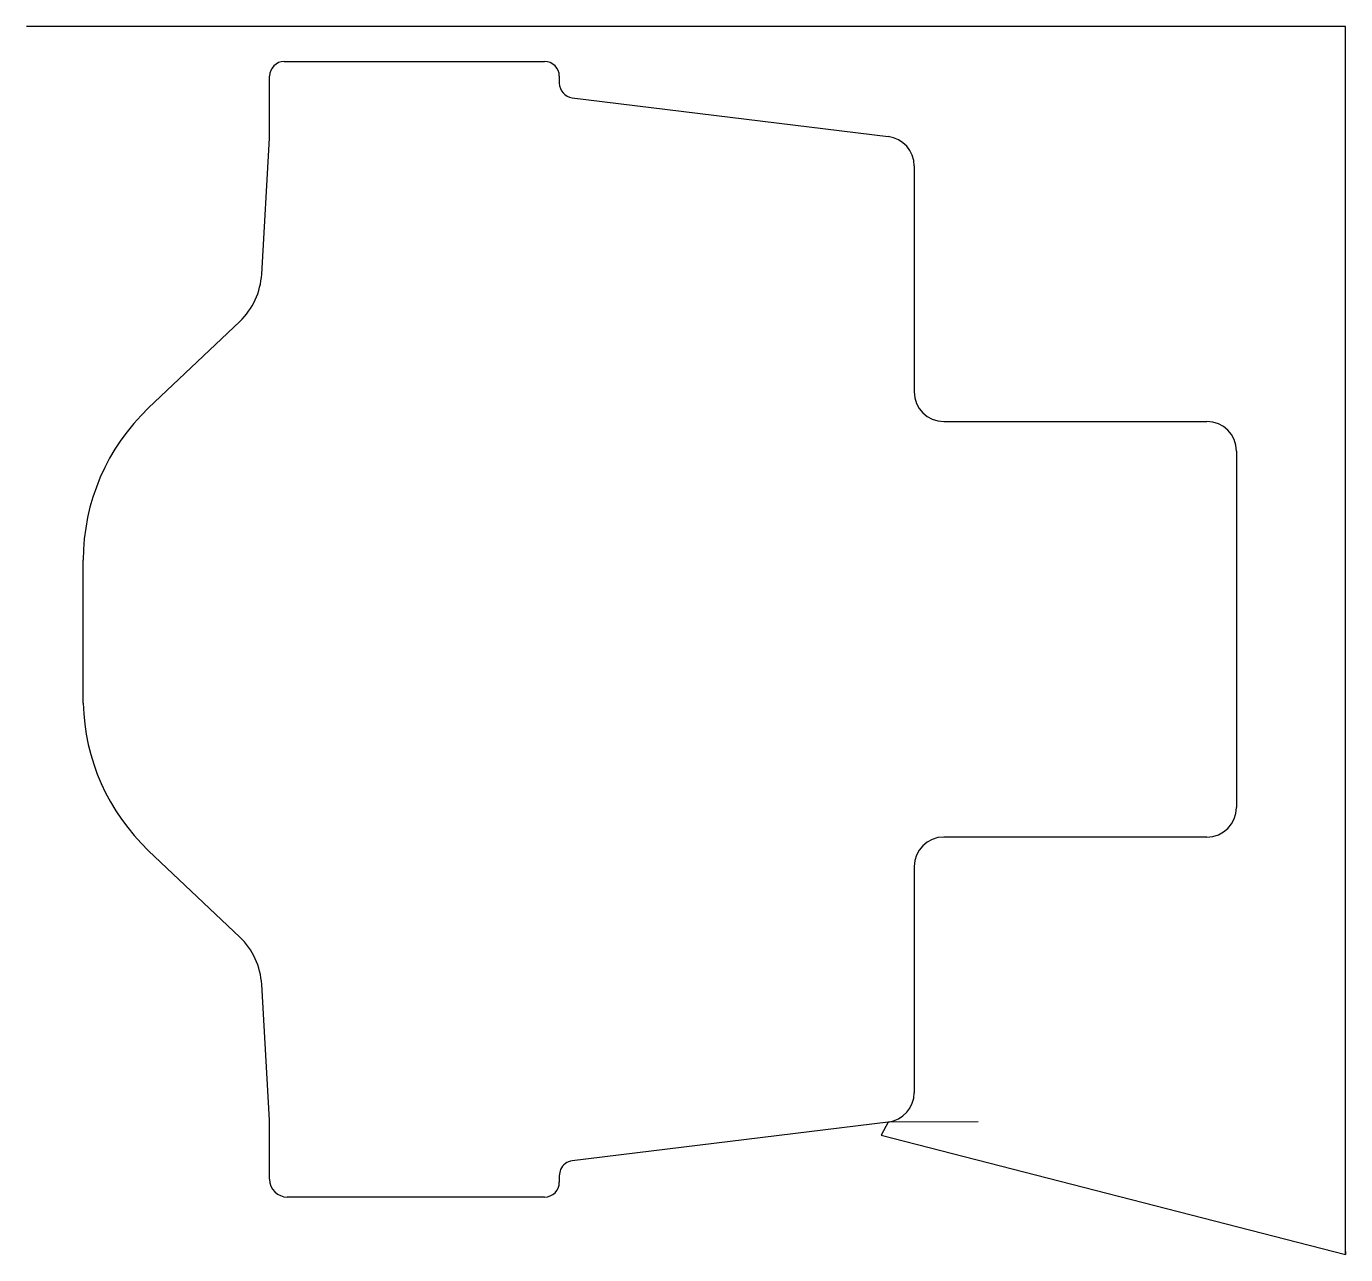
# Model space of a CAD drawing. Header units: metres. Extents: x 1903 to 2349, y 0 to 415.
import ezdxf

# ---------------------------------------------------------------- set-up
doc = ezdxf.new("R2010")
doc.units = ezdxf.units.M

msp = doc.modelspace()

# ---------------------------------------------------------------- linework, layer by layer
at = {"layer": 'TOOL_0'}
for p, q in [((1903.657, 415.339), (1902.657, 415.339)), ((2348.757, 415.339), (1903.657, 415.339)), ((2348.757, 0.999), (2348.757, 415.339)), ((1989.874, 403.466), (2077.874, 403.466)), ((1984.876, 377.524), (1984.874, 398.466)), ((2082.874, 398.466), (2082.874, 396.174)), ((2087.265, 391.211), (2194.093, 378.093)), ((1982.227, 331.585), (1984.876, 377.524)), ((2202.874, 368.168), (2202.874, 291.715)), ((1944.001, 286.343), (1974.787, 315.557)), ((2212.874, 281.715), (2301.874, 281.715)), ((2311.874, 271.715), (2311.874, 151.215)), ((1921.893, 186.445), (1921.874, 234.841)), ((2301.874, 141.215), (2212.874, 141.215)), ((1974.787, 107.375), (1944.001, 136.589)), ((2202.874, 131.215), (2202.874, 54.762)), ((1984.874, 45.465), (1982.227, 91.347)), ((1984.874, 25.465), (1984.874, 45.465)), ((2194.092, 44.838), (2087.264, 31.72)), ((2194.093, 44.837), (2191.694, 40.424)), ((2224.5, 44.901), (2194.092, 44.838)), ((2191.694, 40.424), (2348.757, -0.001)), ((2077.874, 19.465), (1990.874, 19.465)), ((2348.757, -0.001), (2348.757, 0.999)), ((2348.757, 0.999), (2348.757, -0.001)), ((2348.757, -0.001), (2348.757, 0.999))]:
    msp.add_line(p, q, dxfattribs=at)
for centre, radius, start, end in [((1989.874, 398.466), 5, 90, 180), ((2077.874, 398.466), 5, 0, 90), ((2087.901, 396.198), 5.027, 180.27354, 262.73221), ((2192.845, 368.141), 10.03, 0.15425, 82.85231), ((1958.144, 333.023), 24.126, 313.61781, 356.58292), ((2212.874, 291.715), 10, 180, 270), ((1992.982, 234.795), 71.108, 133.53727, 179.96294), ((2301.874, 271.715), 10, 0, 90), ((1992.874, 188.091), 71, 181.32841, 226.50034), ((2301.874, 151.215), 10, 270, 0), ((2212.874, 131.215), 10, 90, 180), ((1958.144, 89.909), 24.126, 3.41708, 46.38219), ((2192.844, 54.788), 10.03, 277.15407, 359.85148), ((2087.889, 26.741), 5.018, 97.15476, 155.4984), ((2092.026, 25.723), 9.238, 160.39999, 187.82662), ((1990.874, 25.465), 6, 180, 270), ((2077.874, 24.465), 5, 270, 0)]:
    msp.add_arc(centre, radius, start, end, dxfattribs=at)

doc.saveas('drawing.dxf')
